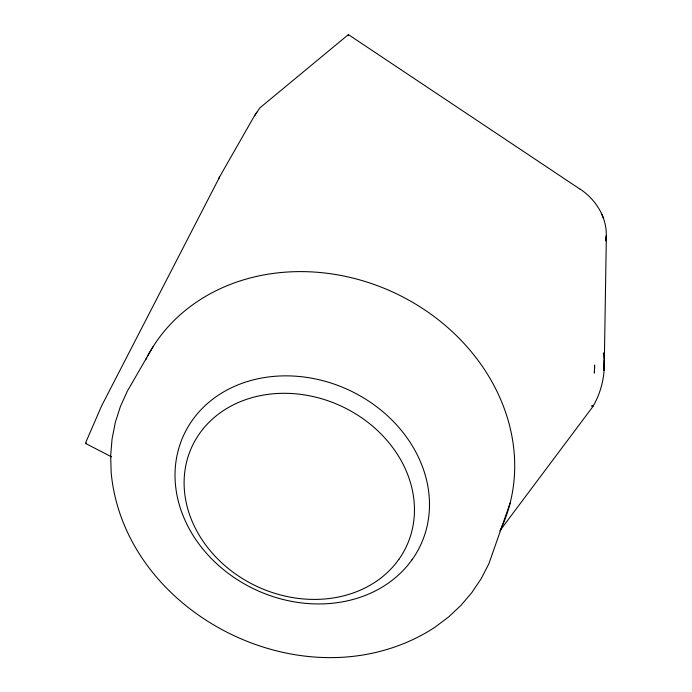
<?xml version="1.0" encoding="UTF-8"?>
<svg xmlns="http://www.w3.org/2000/svg" width="692" height="692" viewBox="0 0 692 692"><rect width="100%" height="100%" fill="white"/><g stroke="black" fill="none" stroke-linecap="round" stroke-linejoin="round"><path stroke-width="1.04" d="M111.524 456.858L85.652 443.494L86.119 441.66L101.465 406.187L220.48 175.327L253.895 116.81L259.924 107.831L348.396 34.6L348.292 35.664M605.846 240.28C608.752 220.03 596.755 200.031 580.147 189.141M605.846 240.954L606.365 235.609L604.22 368.741C603.528 381.707 599.739 394.449 593.399 405.772M592.759 405.789C593.944 405.806 592.369 405.746 592.966 405.823M510.125 503.093L488.855 563.824L481.122 578.797L471.858 592.542L460.881 605.448L448.762 616.832L435.147 627.09C416.126 639.702 394.7 648.352 372.426 653.196L372.192 653.239C256.239 678.16 122.501 594.117 111.153 472.506L110.685 455.5L112.061 438.962L115.339 422.336L120.382 406.533L127.337 391.153L152.975 346.822M593.148 406.109L593.338 405.633M218.646 178.7L219.528 177.04M254.578 115.642L256.732 112.173M592.776 406.732L499.797 530.868M85.73 443.529L86.405 443.174L85.652 443.494M348.396 34.6L580.242 189.297M601.4 213.292L603.485 218.343M603.363 352.851L604.194 360.575L604.09 370.505L604.194 360.575M145.709 359.745A196.736 169.194 24.8 0 1 146.661 357.859M147.647 355.982A196.736 169.194 24.8 0 1 398.22 294.619A196.736 169.194 24.8 0 1 500.878 529.017M594.618 365.229L594.393 372.876L594.618 365.229M592.118 405.581L592.049 406.299L592.118 405.581M398.895 559.318L396.369 562.7A118.254 99.51 24.8 0 1 197.817 532.823A118.254 99.51 24.8 0 1 301.21 394.431A118.254 99.51 24.8 0 1 398.895 559.318M411.965 559.863L409.145 563.591A130.589 110.201 24.8 0 1 189.85 529.916A130.589 110.201 24.8 0 1 305.068 377.157A130.589 110.201 24.8 0 1 411.965 559.863"/></g></svg>
